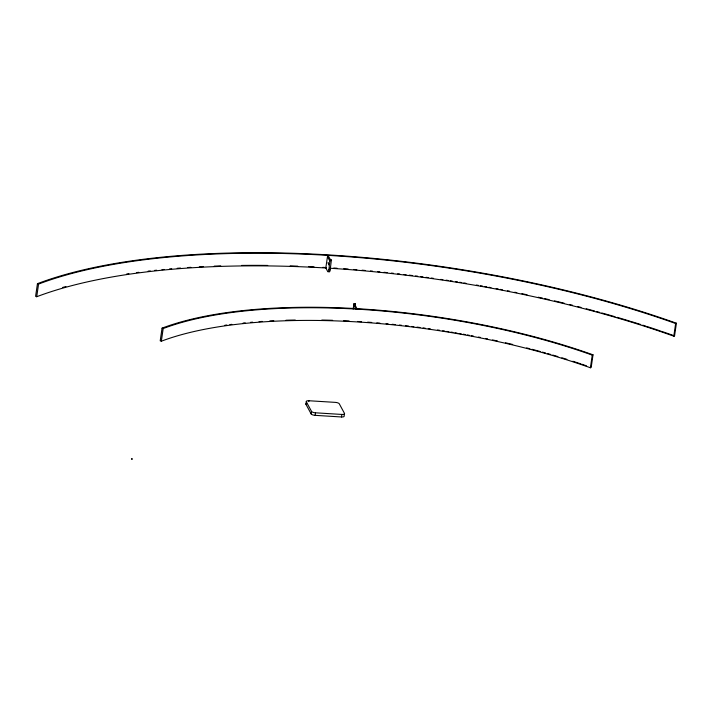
<?xml version="1.0" encoding="UTF-8"?>
<svg xmlns="http://www.w3.org/2000/svg" width="712" height="712" viewBox="0 0 712 712"><rect width="100%" height="100%" fill="white"/><g stroke="black" fill="none" stroke-linecap="round" stroke-linejoin="round"><path stroke-width="1.07" d="M328.463 264.855C329.451 262.648 326.959 261.811 328.41 263.565M329.656 268.219A463.565 154.744 8.3 0 1 673.801 336.171L674.549 335.886L676.4 323.221A464.918 155.198 8.3 0 0 37.451 283.67L35.6 296.325L36.721 296.726A463.565 154.744 8.3 0 1 326.363 268.023M36.721 296.726L38.564 284.07L37.451 283.67M131.489 458.991L132.423 459.009L131.569 458.964M162.069 328.143L160.218 340.808L161.339 341.208A312.212 104.219 8.3 0 1 590.417 367.766L591.165 367.481L593.016 354.825A313.565 104.673 8.3 0 0 162.069 328.143L163.181 328.543A312.212 104.219 8.3 0 1 592.259 355.101L593.016 354.825M161.339 341.208L163.181 328.543M305.929 404.283L306.302 401.755A3.391 1.13 8.3 0 1 308.946 400.749L335.325 402.378A3.391 1.13 8.3 0 1 339.277 403.793L344.51 413.441L344.136 415.977A3.391 1.13 8.3 0 1 341.493 416.974L315.113 415.345A3.391 1.13 8.3 0 1 311.162 413.93L305.929 404.283A3.391 1.13 8.3 0 1 306.658 403.419M330.724 260.245L328.793 256.676L327.476 256.587L325.811 267.988L327.769 271.601A3.391 0.774 -86.5 0 0 328.882 269.643L330.074 259.791L331.392 259.871L330.208 269.723A3.391 0.774 -86.5 0 1 329.086 271.69L328.428 271.646M308.821 401.595L308.946 400.749M330.074 259.791L329.887 261.055L327.476 256.587M311.162 413.93L311.527 411.403L306.302 401.755M315.113 415.345L315.478 412.809A3.391 1.13 8.3 0 1 311.527 411.403M353.17 309.088L353.935 303.81L355.252 303.89L355.27 305.519L357.202 309.097M355.884 309.008L353.944 305.439L353.935 303.81M354.95 306.009L355.252 303.89M341.493 416.974L341.867 414.446A3.391 1.13 8.3 0 0 344.51 413.441M590.417 367.766L592.259 355.101M673.801 336.171L675.652 323.506L676.4 323.221M330.27 260.147L331.587 260.227M328.882 269.643L330.208 269.723M354.131 304.175L355.448 304.255M353.944 305.439L355.27 305.519M315.478 412.809L341.867 414.446M224.859 325.277A313.565 104.673 8.3 0 1 226.834 325.001M229.834 324.601A313.565 104.673 8.3 0 1 231.836 324.343M243.112 323.052A313.565 104.673 8.3 0 1 245.204 322.848M250.473 322.349A313.565 104.673 8.3 0 1 252.6 322.162M259.043 321.646A313.565 104.673 8.3 0 1 262.301 321.415M269.777 320.952A313.565 104.673 8.3 0 1 273.773 320.738M285.966 320.249A313.565 104.673 8.3 0 1 295.266 320.026M321.797 320.044A313.565 104.673 8.3 0 1 332.637 320.311M343.602 320.729A313.565 104.673 8.3 0 1 349.12 320.996M357.495 321.468A313.565 104.673 8.3 0 1 361.545 321.726M367.641 322.153A313.565 104.673 8.3 0 1 371.717 322.456M376.826 322.874A313.565 104.673 8.3 0 1 379.897 323.132M386.046 323.684A313.565 104.673 8.3 0 1 388.093 323.88M392.205 324.289A313.565 104.673 8.3 0 1 395.293 324.601M399.405 325.037A313.565 104.673 8.3 0 1 401.47 325.259M405.591 325.731A313.565 104.673 8.3 0 1 408.679 326.087M411.776 326.461A313.565 104.673 8.3 0 1 413.841 326.719M416.938 327.111A313.565 104.673 8.3 0 1 420.027 327.511M423.124 327.921A313.565 104.673 8.3 0 1 425.189 328.196M428.277 328.624A313.565 104.673 8.3 0 1 430.342 328.917M437.551 329.976A313.565 104.673 8.3 0 1 439.615 330.288M442.704 330.76A313.565 104.673 8.3 0 1 444.76 331.089M446.816 331.409A313.565 104.673 8.3 0 1 448.863 331.748M450.918 332.086A313.565 104.673 8.3 0 1 452.966 332.424M455.021 332.771A313.565 104.673 8.3 0 1 457.068 333.118M459.115 333.474A313.565 104.673 8.3 0 1 461.162 333.83M463.201 334.195A313.565 104.673 8.3 0 1 465.239 334.56M467.277 334.934A313.565 104.673 8.3 0 1 469.315 335.308M471.353 335.69A313.565 104.673 8.3 0 1 473.382 336.073M478.455 337.052A313.565 104.673 8.3 0 1 480.475 337.452M485.522 338.476A313.565 104.673 8.3 0 1 487.533 338.885M492.553 339.935A313.565 104.673 8.3 0 1 497.554 341.021M505.502 342.801A313.565 104.673 8.3 0 1 512.702 344.475M526.649 347.919A313.565 104.673 8.3 0 1 529.835 348.738M531.953 349.289A313.565 104.673 8.3 0 1 540.355 351.55M542.437 352.12A313.565 104.673 8.3 0 1 545.552 352.992M547.617 353.579A313.565 104.673 8.3 0 1 550.705 354.469M552.752 355.065A313.565 104.673 8.3 0 1 557.852 356.57M561.893 357.798A313.565 104.673 8.3 0 1 566.894 359.355M572.84 361.251A313.565 104.673 8.3 0 1 580.654 363.832M581.624 364.161A313.565 104.673 8.3 0 1 586.421 365.808M38.564 284.07A463.565 154.744 8.3 0 1 675.652 323.506M62.683 287.434A464.918 155.198 8.3 0 1 65.913 286.536M126.709 273.995A464.918 155.198 8.3 0 1 128.89 273.675M136.588 272.598A464.918 155.198 8.3 0 1 138.804 272.304M148.158 271.147A464.918 155.198 8.3 0 1 150.259 270.907M154.477 270.435A464.918 155.198 8.3 0 1 156.604 270.204M161.953 269.661A464.918 155.198 8.3 0 1 164.107 269.456M169.527 268.949A464.918 155.198 8.3 0 1 171.717 268.762M177.199 268.299A464.918 155.198 8.3 0 1 180.519 268.041M187.763 267.525A464.918 155.198 8.3 0 1 190.887 267.32M199.298 266.822A464.918 155.198 8.3 0 1 203.543 266.6M214.241 266.128A464.918 155.198 8.3 0 1 220.729 265.896M241.519 265.434A464.918 155.198 8.3 0 1 267.721 265.434M290.167 265.905A464.918 155.198 8.3 0 1 297.732 266.163M308.59 266.617A464.918 155.198 8.3 0 1 314.045 266.875M322.803 267.347A464.918 155.198 8.3 0 1 326.096 267.543M333.803 268.023A464.918 155.198 8.3 0 1 337.114 268.246M343.745 268.718A464.918 155.198 8.3 0 1 348.177 269.047M353.722 269.483A464.918 155.198 8.3 0 1 356.846 269.741M362.061 270.186A464.918 155.198 8.3 0 1 365.194 270.471M370.427 270.943A464.918 155.198 8.3 0 1 372.518 271.147M377.752 271.655A464.918 155.198 8.3 0 1 379.843 271.859M384.035 272.296A464.918 155.198 8.3 0 1 387.186 272.625M391.386 273.079A464.918 155.198 8.3 0 1 393.487 273.31M397.688 273.782A464.918 155.198 8.3 0 1 399.788 274.022M403.989 274.512A464.918 155.198 8.3 0 1 406.089 274.761M409.249 275.143A464.918 155.198 8.3 0 1 412.399 275.535M415.559 275.936A464.918 155.198 8.3 0 1 417.659 276.203M420.81 276.612A464.918 155.198 8.3 0 1 422.919 276.888M426.07 277.315A464.918 155.198 8.3 0 1 428.17 277.6M431.33 278.036A464.918 155.198 8.3 0 1 433.43 278.33M440.781 279.38A464.918 155.198 8.3 0 1 442.882 279.683M446.032 280.154A464.918 155.198 8.3 0 1 448.133 280.475M450.233 280.786A464.918 155.198 8.3 0 1 452.334 281.115M455.475 281.605A464.918 155.198 8.3 0 1 457.567 281.934M459.667 282.263A464.918 155.198 8.3 0 1 461.759 282.602M463.85 282.94A464.918 155.198 8.3 0 1 465.951 283.287M476.39 285.049A464.918 155.198 8.3 0 1 478.482 285.405M480.564 285.77A464.918 155.198 8.3 0 1 482.647 286.135M484.73 286.509A464.918 155.198 8.3 0 1 486.812 286.883M488.886 287.256A464.918 155.198 8.3 0 1 490.969 287.639M496.157 288.6A464.918 155.198 8.3 0 1 498.231 288.992M500.296 289.383A464.918 155.198 8.3 0 1 502.369 289.784M507.531 290.79A464.918 155.198 8.3 0 1 509.596 291.19M514.74 292.223A464.918 155.198 8.3 0 1 516.796 292.641M521.923 293.691A464.918 155.198 8.3 0 1 527.04 294.768M538.317 297.207A464.918 155.198 8.3 0 1 542.642 298.177M544.805 298.657A464.918 155.198 8.3 0 1 549.112 299.645M554.479 300.891A464.918 155.198 8.3 0 1 564.091 303.178M569.404 304.487A464.918 155.198 8.3 0 1 572.573 305.27M577.85 306.605A464.918 155.198 8.3 0 1 581.001 307.415M586.234 308.777A464.918 155.198 8.3 0 1 594.564 310.993M596.629 311.553A464.918 155.198 8.3 0 1 599.726 312.399M601.791 312.969A464.918 155.198 8.3 0 1 615.07 316.733M617.099 317.321A464.918 155.198 8.3 0 1 630.156 321.219M631.152 321.521A464.918 155.198 8.3 0 1 640.684 324.494M642.785 325.162A464.918 155.198 8.3 0 1 645.926 326.167M646.968 326.505A464.918 155.198 8.3 0 1 660.398 330.955M661.421 331.303A464.918 155.198 8.3 0 1 674.549 335.886"/></g></svg>
